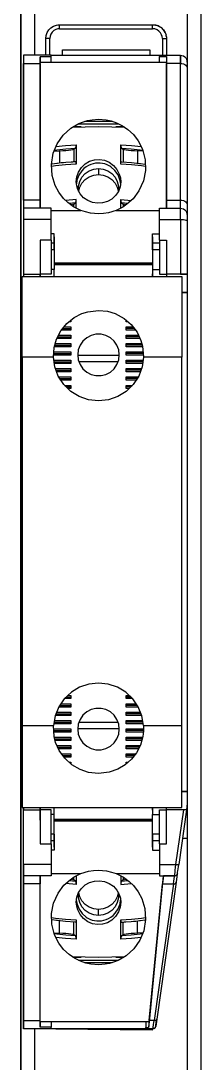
# Model space of a CAD drawing. Header units: millimetres. Extents: x 0 to 149, y 0 to 235.
# Drawn here: x 0 to 13, y 80.2 to 155.1 of the extents above; entities that cross this region are included whole.
import ezdxf

# ---------------------------------------------------------------- set-up
doc = ezdxf.new("R2010")
doc.units = ezdxf.units.MM

# ---------------------------------------------------------------- blocks, each defined once
blk = doc.blocks.new('CHINT_eff9f46a43ee547783ba41a7551f6a23_FACE_0')
at = {"color": 7, "linetype": 'CONTINUOUS', "true_color": 0x40d9ff}
for p, q in [((2.8, 154.562), (9.5, 154.562)), ((10.118, 154.636), (10.271, 154.485)), ((1.8, 152.65), (1.8, 153.85)), ((2.1, 152.65), (2.1, 153.862)), ((10.2, 153.862), (10.2, 152.65)), ((10.396, 154.294), (10.471, 154.089)), ((0.2, 152.612), (0.2, 136.75)), ((1.4, 152.534), (1.4, 152.15)), ((1.4, 152.15), (10.5, 152.15)), ((10.5, 152.565), (10.5, 152.15)), ((4.156, 147.724), (7.034, 147.724)), ((6.594, 147.898), (4.604, 147.898)), ((4.351, 147.5), (3.769, 147.5)), ((7.442, 147.5), (6.849, 147.5)), ((4, 146.206), (4, 144.828)), ((7.2, 144.828), (7.2, 146.206)), ((5.6, 144.496), (5.6, 144.08)), ((0.2, 142.236), (0.2, 136.75)), ((2.2, 141.499), (4.322, 141.499)), ((6.878, 141.499), (10, 141.499)), ((11.95, 141.367), (12, 141.137)), ((2.4, 139.591), (2.4, 138.65)), ((9.5, 138.65), (9.5, 139.591)), ((2.4, 139.15), (2.2, 139.15)), ((10, 139.15), (9.5, 139.15)), ((2.4, 138.65), (2.2, 138.65)), ((10, 138.65), (9.5, 138.65)), ((9.5, 137.7), (2.4, 137.7)), ((2.4, 137.65), (9.5, 137.65)), ((2.4, 137.6), (9.5, 137.6)), ((4.55, 137.6), (4.55, 137.65)), ((6.65, 137.6), (6.65, 137.65)), ((0.2, 136.9), (1.4, 136.9)), ((0.2, 136.9), (0.2, 136.75)), ((11.987, 135.6), (12, 135.6)), ((3.019, 133), (3.6, 133)), ((8.177, 133), (7.6, 133)), ((2.66, 132.4), (3.6, 132.4)), ((8.54, 132.4), (7.6, 132.4)), ((2.369, 131.2), (3.6, 131.2)), ((2.446, 131.8), (3.6, 131.8)), ((8.762, 131.8), (7.6, 131.8)), ((8.827, 131.2), (7.6, 131.2)), ((2.401, 130.6), (3.6, 130.6)), ((4.102, 131.082), (7.098, 131.082)), ((4.184, 130.634), (7.016, 130.634)), ((8.799, 130.6), (7.6, 130.6)), ((2.544, 130), (3.6, 130)), ((8.656, 130), (7.6, 130)), ((2.819, 129.4), (3.6, 129.4)), ((8.381, 129.4), (7.6, 129.4)), ((3.28, 128.8), (3.6, 128.8)), ((7.92, 128.8), (7.6, 128.8)), ((3.276, 106.5), (3.6, 106.5)), ((7.924, 106.5), (7.6, 106.5)), ((2.814, 105.9), (3.6, 105.9)), ((8.386, 105.9), (7.6, 105.9)), ((2.539, 105.3), (3.6, 105.3)), ((8.661, 105.3), (7.6, 105.3)), ((2.399, 104.7), (3.6, 104.7)), ((7.098, 104.218), (4.102, 104.218)), ((7.016, 104.666), (4.184, 104.666)), ((8.801, 104.7), (7.6, 104.7)), ((2.375, 104.1), (3.6, 104.1)), ((2.442, 103.5), (3.6, 103.5)), ((8.845, 104.1), (7.6, 104.1)), ((8.752, 103.5), (7.6, 103.5)), ((2.66, 102.9), (3.6, 102.9)), ((8.544, 102.9), (7.6, 102.9)), ((3.021, 102.3), (3.6, 102.3)), ((8.183, 102.3), (7.6, 102.3)), ((3.6, 101.7), (3.6, 101.7)), ((7.601, 101.7), (7.6, 101.7)), ((12, 99.7), (11.987, 99.7)), ((1.4, 98.55), (1.4, 98.4)), ((1.4, 98.55), (1.4, 95.95)), ((1.4, 97.65), (1.4, 98.55)), ((1.4, 98.4), (1.4, 95.95)), ((11.936, 98.4), (11.378, 94.471)), ((12, 98.85), (11.936, 98.4)), ((9.5, 97.7), (2.4, 97.7)), ((2.4, 97.65), (9.5, 97.65)), ((2.4, 97.6), (9.5, 97.6)), ((4.55, 97.7), (4.55, 97.65)), ((6.65, 97.7), (6.65, 97.65)), ((2.4, 96.65), (2.2, 96.65)), ((2.4, 96.15), (2.2, 96.15)), ((2.4, 96.65), (2.4, 95.709)), ((9.5, 95.709), (9.5, 96.65)), ((10, 96.65), (9.5, 96.65)), ((10, 96.15), (9.5, 96.15)), ((11.645, 96.35), (12, 96.35)), ((2.2, 93.801), (4.322, 93.801)), ((6.878, 93.801), (10, 93.801)), ((11.277, 93.761), (11.252, 93.582)), ((11.286, 93.822), (11.278, 93.761)), ((9.257, 83.236), (10.218, 93.064)), ((10.275, 93.65), (10.218, 93.064)), ((11.135, 93.656), (11.088, 93.65)), ((11.252, 93.582), (11.227, 93.403)), ((5.6, 90.804), (5.6, 91.22)), ((4, 90.472), (4, 89.094)), ((7.2, 89.094), (7.2, 90.472)), ((3.758, 87.8), (4.351, 87.8)), ((6.849, 87.8), (7.431, 87.8)), ((9.7, 87.765), (9.7, 87.804)), ((4.166, 87.576), (7.044, 87.576)), ((4.606, 87.402), (6.596, 87.402)), ((9.661, 87.402), (9.664, 87.402)), ((9.678, 87.576), (9.681, 87.576)), ((9.376, 84.45), (9.375, 84.45)), ((9.257, 83.236), (9.208, 82.735)), ((0.2, 82.65), (0.2, 82.688))]:
    blk.add_line(p, q, dxfattribs=at)
for points in [[(12, 168.65), (12, 66.65), (13, 66.65), (13, 160.65), (13, 168.65), (12, 168.65)], [(0, 165.4), (0, 69.9), (1, 69.9), (1, 82.642)], [(1, 152.65), (1, 165.4), (0, 165.4)], [(0, 72.65), (0, 162.65), (0, 162.65)], [(1.8, 153.85), (1.824, 154.067), (1.824, 154.069), (1.824, 154.07), (1.896, 154.277), (1.898, 154.281), (2.013, 154.468), (2.167, 154.624), (2.171, 154.627), (2.355, 154.746), (2.562, 154.821), (2.563, 154.822), (2.68, 154.843), (2.681, 154.843), (2.682, 154.843), (2.8, 154.85)], [(2.8, 154.562), (2.662, 154.548), (2.533, 154.509), (2.39, 154.428), (2.268, 154.316), (2.176, 154.178), (2.119, 154.026), (2.1, 153.862)], [(2.8, 154.85), (9.5, 154.85), (9.699, 154.828)], [(2.8, 154.562), (2.8, 154.626), (2.8, 154.688), (2.8, 154.742), (2.8, 154.788), (2.8, 154.822), (2.8, 154.843), (2.8, 154.85)], [(9.5, 154.562), (9.5, 154.626), (9.5, 154.688), (9.5, 154.742), (9.5, 154.788), (9.5, 154.822), (9.5, 154.843), (9.5, 154.85)], [(10.2, 153.862), (10.187, 154), (10.147, 154.129), (10.067, 154.272), (9.954, 154.394), (9.817, 154.486), (9.664, 154.542), (9.5, 154.562)], [(9.716, 154.826), (9.716, 154.826), (9.718, 154.826), (9.72, 154.826), (9.89, 154.767)], [(9.923, 154.755), (9.72, 154.825), (9.718, 154.826)], [(9.926, 154.755), (9.927, 154.754), (9.931, 154.752), (10.117, 154.637), (10.118, 154.636)], [(10.118, 154.636), (10.118, 154.636), (9.93, 154.753), (9.928, 154.754)], [(9.961, 154.733), (9.93, 154.753), (9.928, 154.754)], [(10.274, 154.484), (10.274, 154.483), (10.277, 154.479), (10.396, 154.295), (10.396, 154.295)], [(10.396, 154.295), (10.395, 154.295), (10.276, 154.481), (10.274, 154.482)], [(10.293, 154.454), (10.276, 154.481), (10.275, 154.482)], [(2.1, 153.862), (2.033, 153.861), (1.97, 153.861), (1.913, 153.859), (1.865, 153.857), (1.83, 153.855), (1.808, 153.853), (1.8, 153.85)], [(10.2, 153.862), (10.267, 153.861), (10.33, 153.861), (10.387, 153.859), (10.435, 153.857), (10.47, 153.855), (10.492, 153.853), (10.5, 153.85)], [(10.463, 154.109), (10.471, 154.088), (10.471, 154.088)], [(10.493, 153.968), (10.493, 153.969), (10.493, 153.969), (10.493, 153.97), (10.472, 154.087), (10.471, 154.088)], [(10.493, 153.969), (10.493, 153.969), (10.471, 154.087)], [(10.493, 153.969), (10.493, 153.97), (10.483, 154.023)], [(10.493, 153.967), (10.5, 153.85), (10.5, 152.65)], [(3, 152.65), (3, 153.05), (9.3, 153.05), (9.3, 152.65)], [(2.2, 152.65), (0.2, 152.65), (0.2, 152.612)], [(0.2, 152.612), (0.2, 152.498), (0.2, 152.313), (0.2, 152.064)], [(2.2, 152.15), (2.2, 152.534), (1.4, 152.534)], [(1.4, 152.15), (1.4, 152.414), (1.4, 152.534)], [(1.4, 152.064), (1.4, 152.257), (1.4, 152.414)], [(2.2, 152.65), (10, 152.65), (11.5, 152.65), (11.5, 152.612), (11.5, 152.064)], [(2.2, 152.534), (2.2, 152.598), (2.2, 152.637), (2.2, 152.65)], [(10, 152.65), (10, 152.641), (10, 152.612), (10, 152.565)], [(10, 152.15), (10, 152.565), (10.5, 152.565)], [(10.5, 152.565), (10.5, 152.445), (10.5, 152.15)], [(10.5, 152.445), (10.5, 152.277), (10.5, 152.064)], [(11.5, 152.65), (11.611, 152.637), (11.717, 152.6), (11.812, 152.541), (11.891, 152.462), (11.95, 152.367), (11.987, 152.261)], [(11.5, 152.064), (11.5, 152.313), (11.5, 152.498), (11.5, 152.612)], [(12, 152.15), (11.987, 152.261), (12, 152.122)], [(0.2, 142.236), (0.2, 152.064), (1.4, 152.064), (1.4, 142.236), (0.2, 142.236)], [(1.4, 142.236), (1.4, 141.987), (1.4, 141.802), (1.4, 141.688), (1.4, 141.65), (1.4, 152.064)], [(11.5, 152.064), (10.5, 152.064), (10.5, 142.236), (11.5, 142.236), (11.5, 152.064)], [(10.5, 142.236), (10.5, 141.987), (10.5, 141.802), (10.5, 141.688), (10.5, 141.65), (10.5, 152.064)], [(11.5, 152.064), (11.611, 152.055), (11.717, 152.029), (11.812, 151.987), (11.891, 151.931), (11.95, 151.864), (11.987, 151.789), (12, 151.711)], [(4.322, 141.499), (3.803, 141.76), (3.397, 142.061), (3.088, 142.358), (2.746, 142.801), (2.484, 143.289), (2.26, 144.012), (2.203, 144.804), (2.337, 145.605), (2.623, 146.292), (3.056, 146.906), (3.614, 147.41), (4.189, 147.743), (4.51, 147.871), (4.811, 147.957), (5.132, 148.017), (5.6, 148.05), (6.152, 148.005), (6.518, 147.924), (6.89, 147.795), (7.327, 147.579), (7.711, 147.315), (8.111, 146.943), (8.451, 146.503), (8.766, 145.89), (8.967, 145.12), (8.989, 144.371), (8.838, 143.613), (8.512, 142.895), (8.089, 142.334), (7.645, 141.936), (7.358, 141.736), (6.878, 141.499)], [(3.718, 147.47), (4.644, 147.514), (5.6, 147.529), (6.556, 147.514), (7.482, 147.47), (7.486, 147.47)], [(2.536, 146.083), (3.221, 146.153), (4, 146.206)], [(3.937, 145.97), (3.943, 145.974), (3.949, 145.981), (3.959, 145.996), (3.968, 146.016), (3.977, 146.039), (3.984, 146.065), (3.99, 146.094), (3.995, 146.126), (3.999, 146.165), (4, 146.206)], [(7.2, 146.206), (7.2, 146.188), (7.201, 146.171), (7.203, 146.141), (7.207, 146.113), (7.212, 146.085), (7.218, 146.057), (7.225, 146.032), (7.235, 146.008), (7.245, 145.988), (7.263, 145.97)], [(7.2, 146.206), (7.979, 146.153), (8.667, 146.083)], [(2.405, 145.768), (2.792, 145.764), (2.792, 144.894)], [(2.43, 145.829), (2.606, 145.853), (3.247, 145.92), (3.937, 145.97)], [(3.814, 145.892), (3.73, 145.855), (3.601, 145.823), (3.433, 145.796), (3.236, 145.777), (3.018, 145.766), (2.792, 145.764)], [(3.937, 145.97), (3.814, 145.892), (3.814, 144.981)], [(7.263, 145.97), (7.386, 145.892), (7.386, 144.979)], [(7.263, 145.97), (7.953, 145.92), (8.594, 145.853), (8.782, 145.827)], [(8.408, 145.764), (8.182, 145.766), (7.965, 145.777), (7.767, 145.796), (7.599, 145.823), (7.47, 145.855), (7.386, 145.892)], [(8.798, 145.768), (8.408, 145.764), (8.408, 144.893)], [(4, 144.828), (4, 144.846), (3.999, 144.863), (3.997, 144.889), (3.993, 144.913), (3.988, 144.935), (3.982, 144.954), (3.975, 144.97), (3.965, 144.982), (3.955, 144.988), (3.95, 144.989), (3.768, 144.978), (3.717, 144.974), (3.639, 144.969), (3.257, 144.94), (3.25, 144.939), (3.244, 144.938), (3.241, 144.938), (3.084, 144.924), (3.054, 144.921), (2.998, 144.916), (2.912, 144.907), (2.643, 144.877), (2.585, 144.871), (2.253, 144.827), (2.206, 144.82)], [(4, 144.828), (3.221, 144.774), (2.499, 144.701), (2.214, 144.661)], [(4.026, 143.265), (4, 143.548), (4.041, 143.907), (4.165, 144.252), (4.368, 144.57), (4.64, 144.835), (4.962, 145.028), (5.314, 145.138), (5.677, 145.163), (6.037, 145.102), (6.378, 144.957), (6.681, 144.732), (6.926, 144.441), (7.097, 144.108), (7.174, 143.833), (7.2, 143.548), (7.159, 143.192), (7.035, 142.86), (6.832, 142.559), (6.56, 142.314), (6.238, 142.138), (5.886, 142.038), (5.523, 142.015), (5.163, 142.07), (4.822, 142.203), (4.519, 142.409), (4.274, 142.68), (4.103, 142.997), (4.026, 143.265)], [(7.189, 143.455), (7.187, 143.494), (7.146, 143.697), (7.005, 144.049), (6.785, 144.366), (6.491, 144.625), (6.409, 144.674), (6.234, 144.767), (6.051, 144.836), (5.715, 144.9), (5.376, 144.888), (5.043, 144.799), (4.871, 144.721), (4.722, 144.634), (4.546, 144.497), (4.394, 144.341), (4.178, 144.017), (4.044, 143.659), (4.013, 143.4)], [(7.2, 144.828), (7.201, 144.867), (7.205, 144.902), (7.21, 144.928), (7.216, 144.948), (7.223, 144.966), (7.232, 144.979), (7.241, 144.987), (7.25, 144.989), (7.274, 144.987), (7.97, 144.937), (8.551, 144.878), (8.618, 144.87), (8.944, 144.827), (8.976, 144.823)], [(8.98, 144.661), (8.701, 144.701), (7.979, 144.774), (7.2, 144.828)], [(4.163, 142.885), (4.161, 142.896), (4.15, 143.068), (4.161, 143.24), (4.244, 143.575), (4.407, 143.88), (4.638, 144.137), (4.926, 144.333), (5.253, 144.455), (5.6, 144.496)], [(4.172, 142.869), (4.244, 143.158), (4.407, 143.463), (4.638, 143.72), (4.926, 143.916), (5.253, 144.038), (5.6, 144.08)], [(5.6, 144.496), (5.947, 144.455), (6.274, 144.333), (6.562, 144.137), (6.793, 143.88), (6.956, 143.575), (7.039, 143.24), (7.05, 143.068), (7.039, 142.896), (7.028, 142.849)], [(5.6, 144.08), (5.947, 144.038), (6.274, 143.916), (6.562, 143.72), (6.793, 143.463), (6.956, 143.158), (7.03, 142.86)], [(0.2, 142.236), (0.2, 141.987), (0.2, 141.802), (0.2, 141.688), (0.2, 141.65)], [(4, 141.661), (4, 142.267), (3.237, 142.215)], [(3.814, 141.755), (3.814, 141.952), (3.937, 142.03), (3.483, 141.997)], [(3.814, 141.952), (3.73, 141.916), (3.628, 141.89)], [(3.937, 142.03), (3.943, 142.035), (3.949, 142.042), (3.959, 142.057), (3.968, 142.076), (3.977, 142.1), (3.984, 142.126), (3.99, 142.154), (3.995, 142.186), (3.999, 142.226), (4, 142.267)], [(7.2, 141.658), (7.2, 142.267), (7.957, 142.215)], [(7.2, 142.267), (7.2, 142.249), (7.201, 142.231), (7.203, 142.202), (7.207, 142.173), (7.212, 142.145), (7.218, 142.118), (7.225, 142.093), (7.235, 142.069), (7.245, 142.049), (7.263, 142.03)], [(7.714, 141.998), (7.263, 142.03), (7.386, 141.952), (7.386, 141.756)], [(7.578, 141.889), (7.47, 141.916), (7.386, 141.952)], [(11.5, 141.65), (11.5, 141.688), (11.5, 141.802), (11.5, 141.987), (11.5, 142.236)], [(11.5, 142.236), (11.611, 142.227), (11.717, 142.201), (11.812, 142.159), (11.891, 142.103), (11.95, 142.036), (11.987, 141.961), (12, 141.882)], [(2.2, 140.839), (2.2, 141.058), (2.2, 141.255), (2.2, 141.421), (2.2, 141.546), (2.2, 141.624), (2.2, 141.65), (0.2, 141.65)], [(0.2, 141.65), (0.2, 141.624), (0.2, 141.546), (0.2, 141.421), (0.2, 141.255), (0.2, 141.058), (0.2, 140.839)], [(6.878, 141.499), (6.323, 141.327), (5.966, 141.269), (5.6, 141.25), (5.019, 141.299), (4.666, 141.38), (4.322, 141.499)], [(10, 140.839), (10, 141.058), (10, 141.255), (10, 141.421), (10, 141.546), (10, 141.624), (10, 141.65), (11.5, 141.65)], [(11.5, 141.65), (11.611, 141.637), (11.717, 141.6), (11.812, 141.541), (11.891, 141.462), (11.95, 141.367)], [(11.5, 140.839), (11.5, 141.058), (11.5, 141.255), (11.5, 141.421), (11.5, 141.546), (11.5, 141.624), (11.5, 141.65)], [(11.95, 141.367), (11.987, 141.261), (12, 141.198)], [(2.2, 139.35), (2.2, 140.839), (0.2, 140.839), (0.2, 136.9)], [(10, 139.35), (10, 140.839), (11.5, 140.839), (11.5, 136.9)], [(11.5, 140.839), (11.611, 140.836), (11.717, 140.829), (11.812, 140.818), (11.891, 140.803), (11.95, 140.785), (11.987, 140.765), (12, 140.744)], [(2.4, 139.591), (2.4, 139.808), (2.2, 139.808)], [(2.4, 139.15), (2.4, 139.18), (2.4, 139.267), (2.4, 139.407), (2.4, 139.591)], [(9.5, 139.591), (9.5, 139.808), (10, 139.808)], [(9.5, 139.591), (9.5, 139.407), (9.5, 139.267), (9.5, 139.18), (9.5, 139.15)], [(2.2, 139.35), (1.4, 139.35), (1.4, 136.9)], [(2.2, 139.35), (2.2, 136.9), (1.4, 136.9)], [(2.4, 138.65), (2.4, 138.819), (2.4, 138.959), (2.4, 139.064), (2.4, 139.128), (2.4, 139.15)], [(9.5, 139.15), (9.5, 139.128), (9.5, 139.064), (9.5, 138.959), (9.5, 138.819), (9.5, 138.65)], [(10, 139.35), (10, 136.9), (10.5, 136.9)], [(10, 139.35), (10.5, 139.35), (10.5, 136.9)], [(2.4, 138.65), (2.4, 137.25), (2.2, 137.25)], [(9.5, 138.65), (9.5, 137.25), (10, 137.25)], [(1.4, 137.65), (1.4, 136.75), (1.4, 136.9)], [(2.4, 136.75), (2.4, 136.772), (2.4, 136.836), (2.4, 136.941), (2.4, 137.081), (2.4, 137.25)], [(9.5, 137.25), (9.5, 137.081), (9.5, 136.941)], [(0.1, 130.952), (0.1, 136.75), (11.6, 136.75), (11.6, 130.952)], [(9.5, 136.941), (9.5, 136.75), (9.5, 136.772), (9.5, 136.836), (9.5, 136.941)], [(11.5, 136.9), (10.5, 136.9), (10.5, 136.75)], [(12, 136.9), (11.984, 136.9), (11.5, 136.9)], [(11.5, 136.9), (11.57, 136.9), (11.633, 136.9), (11.732, 136.9), (11.819, 136.9), (11.899, 136.9), (11.947, 136.9), (11.984, 136.9)], [(11.987, 135.6), (11.95, 135.6), (11.891, 135.6), (11.812, 135.6), (11.717, 135.6), (11.611, 135.6), (11.6, 135.6), (11.987, 135.6)], [(2.351, 130.952), (2.401, 131.645), (2.569, 132.225), (2.891, 132.845), (3.318, 133.364), (3.848, 133.786), (4.408, 134.075), (4.829, 134.211), (5.6, 134.3), (6.257, 134.237), (6.806, 134.07), (7.441, 133.727), (7.965, 133.279), (8.382, 132.729), (8.659, 132.151), (8.782, 131.731), (8.849, 130.952)], [(3.6, 133.589), (3.6, 133.485), (3.469, 133.485)], [(7.725, 133.485), (7.6, 133.485), (7.6, 133.591)], [(3.114, 133.115), (3.6, 133.115), (3.6, 132.885), (2.924, 132.885)], [(8.264, 132.885), (7.6, 132.885), (7.6, 133.115), (8.089, 133.115)], [(2.48, 131.915), (3.6, 131.915), (3.6, 131.685), (2.413, 131.685)], [(2.72, 132.515), (3.6, 132.515), (3.6, 132.285), (2.6, 132.285)], [(4.144, 131.459), (4.1, 131.1), (4.144, 130.741), (4.272, 130.403), (4.477, 130.105), (4.748, 129.866), (5.068, 129.697), (5.419, 129.611), (5.781, 129.611), (6.132, 129.697), (6.452, 129.866), (6.723, 130.105), (6.928, 130.403), (7.056, 130.741), (7.1, 131.1), (7.056, 131.459), (6.928, 131.797), (6.723, 132.095), (6.452, 132.334), (6.132, 132.503), (5.781, 132.589), (5.419, 132.589), (5.068, 132.503), (4.748, 132.334), (4.477, 132.095), (4.272, 131.797), (4.144, 131.459)], [(8.595, 132.285), (7.6, 132.285), (7.6, 132.515), (8.484, 132.515)], [(8.786, 131.685), (7.6, 131.685), (7.6, 131.915), (8.728, 131.915)], [(2.378, 131.315), (3.6, 131.315), (3.6, 131.085), (2.361, 131.085)], [(8.837, 131.085), (7.6, 131.085), (7.6, 131.315), (8.817, 131.315)], [(2.351, 130.952), (0.1, 130.952), (0.1, 104.452), (2.356, 104.452)], [(8.849, 130.952), (8.749, 130.245), (8.497, 129.577), (8.106, 128.98), (7.593, 128.483), (6.985, 128.11), (6.31, 127.878), (5.6, 127.8), (4.89, 127.878), (4.215, 128.11), (3.607, 128.483), (3.094, 128.98), (2.703, 129.577), (2.451, 130.245), (2.351, 130.952)], [(2.385, 130.715), (3.6, 130.715), (3.6, 130.485), (2.417, 130.485)], [(8.783, 130.485), (7.6, 130.485), (7.6, 130.715), (8.815, 130.715)], [(8.844, 104.452), (11.6, 104.452), (11.6, 130.952), (8.849, 130.952)], [(2.5, 130.115), (3.6, 130.115), (3.6, 129.885), (2.587, 129.885)], [(8.613, 129.885), (7.6, 129.885), (7.6, 130.115), (8.7, 130.115)], [(2.743, 129.515), (3.6, 129.515), (3.6, 129.285), (2.895, 129.285)], [(3.161, 128.915), (3.6, 128.915), (3.6, 128.685), (3.399, 128.685)], [(8.305, 129.285), (7.6, 129.285), (7.6, 129.515), (8.457, 129.515)], [(7.801, 128.685), (7.6, 128.685), (7.6, 128.915), (8.039, 128.915)], [(8.844, 104.452), (8.725, 105.141), (8.463, 105.789), (8.067, 106.365), (7.558, 106.844), (6.958, 107.203), (6.295, 107.425), (5.6, 107.5), (4.905, 107.425), (4.242, 107.203), (3.642, 106.844), (3.133, 106.365), (2.737, 105.789), (2.475, 105.141), (2.356, 104.452)], [(3.399, 106.615), (3.6, 106.615), (3.6, 106.385), (3.153, 106.385)], [(8.047, 106.385), (7.6, 106.385), (7.6, 106.615), (7.801, 106.615)], [(2.893, 106.015), (3.6, 106.015), (3.6, 105.785), (2.736, 105.785)], [(7.056, 103.841), (7.1, 104.2), (7.056, 104.559), (6.928, 104.897), (6.723, 105.195), (6.452, 105.434), (6.132, 105.603), (5.781, 105.689), (5.419, 105.689), (5.068, 105.603), (4.748, 105.434), (4.477, 105.195), (4.272, 104.897), (4.144, 104.559), (4.1, 104.2), (4.144, 103.841), (4.272, 103.503), (4.477, 103.205), (4.748, 102.966), (5.068, 102.797), (5.419, 102.711), (5.781, 102.711), (6.132, 102.797), (6.452, 102.966), (6.723, 103.205), (6.928, 103.503), (7.056, 103.841)], [(8.464, 105.785), (7.6, 105.785), (7.6, 106.015), (8.307, 106.015)], [(2.586, 105.415), (3.6, 105.415), (3.6, 105.185), (2.492, 105.185)], [(8.708, 105.185), (7.6, 105.185), (7.6, 105.415), (8.614, 105.415)], [(0.1, 104.452), (0.1, 98.55), (11.6, 98.55), (11.6, 104.452)], [(8.844, 104.452), (8.845, 104.038), (8.801, 103.665), (8.614, 103.035), (8.333, 102.492), (7.969, 102.025), (7.524, 101.632), (6.997, 101.316), (6.373, 101.089), (5.6, 101), (4.873, 101.078), (4.279, 101.28), (3.668, 101.638), (3.165, 102.097), (2.77, 102.655), (2.51, 103.236), (2.398, 103.67), (2.356, 104.452)], [(2.369, 104.215), (3.6, 104.215), (3.6, 103.985), (2.381, 103.985)], [(2.419, 104.815), (3.6, 104.815), (3.6, 104.585), (2.379, 104.585)], [(8.821, 104.585), (7.6, 104.585), (7.6, 104.815), (8.781, 104.815)], [(8.839, 103.985), (7.6, 103.985), (7.6, 104.215), (8.845, 104.215)], [(2.412, 103.615), (3.6, 103.615), (3.6, 103.385), (2.472, 103.385)], [(8.718, 103.385), (7.6, 103.385), (7.6, 103.615), (8.787, 103.615)], [(2.609, 103.015), (3.6, 103.015), (3.6, 102.785), (2.712, 102.785)], [(8.484, 102.785), (7.6, 102.785), (7.6, 103.015), (8.604, 103.015)], [(2.939, 102.415), (3.6, 102.415), (3.6, 102.185), (3.103, 102.185)], [(8.093, 102.185), (7.6, 102.185), (7.6, 102.415), (8.273, 102.415)], [(3.473, 101.815), (3.6, 101.815), (3.6, 101.7)], [(7.6, 101.699), (7.6, 101.815), (7.732, 101.815)], [(11.987, 99.7), (11.95, 99.7), (11.891, 99.7), (11.812, 99.7), (11.717, 99.7), (11.611, 99.7), (11.6, 99.7), (11.987, 99.7)], [(0.2, 82.688), (0.2, 98.55), (0.2, 98.4)], [(1.4, 95.95), (2.2, 95.95), (2.2, 94.461), (0.2, 94.461), (0.2, 98.4), (1.4, 98.4)], [(2.2, 95.95), (2.2, 98.4), (1.4, 98.4)], [(2.4, 98.05), (2.4, 98.219), (2.4, 98.359), (2.4, 98.464), (2.4, 98.528), (2.4, 98.55)], [(9.5, 98.359), (9.5, 98.55), (9.5, 98.528), (9.5, 98.464), (9.5, 98.359)], [(9.5, 98.359), (9.5, 98.219), (9.5, 98.05)], [(10, 95.95), (10, 94.461), (11.18, 94.461), (11.739, 98.4)], [(10, 95.95), (10.5, 95.95), (10.5, 98.4)], [(10, 95.95), (10, 98.4), (10.5, 98.4)], [(11.739, 98.4), (10.5, 98.4), (10.5, 98.55)], [(11.936, 98.4), (11.933, 98.4), (11.739, 98.4)], [(11.933, 98.4), (11.925, 98.4), (11.913, 98.4), (11.896, 98.4), (11.874, 98.4), (11.845, 98.4), (11.8, 98.4), (11.739, 98.4)], [(2.4, 96.65), (2.4, 98.05), (2.2, 98.05)], [(9.5, 96.65), (9.5, 98.05), (10, 98.05)], [(2.4, 96.15), (2.4, 96.172), (2.4, 96.236), (2.4, 96.341), (2.4, 96.481), (2.4, 96.65)], [(2.4, 95.709), (2.4, 95.893), (2.4, 96.033), (2.4, 96.12), (2.4, 96.15)], [(9.5, 96.65), (9.5, 96.481), (9.5, 96.341), (9.5, 96.236), (9.5, 96.172), (9.5, 96.15)], [(9.5, 96.15), (9.5, 96.12), (9.5, 96.033), (9.5, 95.893), (9.5, 95.709)], [(2.4, 95.709), (2.4, 95.492), (2.2, 95.492)], [(9.5, 95.709), (9.5, 95.492), (10, 95.492)], [(2.2, 94.461), (2.2, 94.242), (2.2, 94.045), (2.2, 93.879), (2.2, 93.754), (2.2, 93.676), (2.2, 93.65), (0.2, 93.65)], [(0.2, 94.461), (0.2, 94.242), (0.2, 94.045), (0.2, 93.879), (0.2, 93.754), (0.2, 93.676), (0.2, 93.65)], [(10, 94.461), (10, 94.242), (10, 94.045), (10, 93.879), (10, 93.754), (10, 93.676), (10, 93.65), (11.088, 93.65)], [(11.088, 93.65), (11.089, 93.659), (11.092, 93.686), (11.102, 93.769), (11.116, 93.894), (11.134, 94.057), (11.156, 94.249), (11.18, 94.461)], [(11.18, 94.461), (11.224, 94.456), (11.265, 94.453), (11.302, 94.453), (11.333, 94.454), (11.357, 94.458), (11.372, 94.464), (11.378, 94.471)], [(11.286, 93.822), (11.289, 93.842), (11.298, 93.904), (11.312, 94.004), (11.331, 94.138), (11.353, 94.295), (11.378, 94.471)], [(6.878, 93.801), (7.397, 93.54), (7.803, 93.239), (8.112, 92.942), (8.454, 92.499), (8.716, 92.011), (8.94, 91.288), (8.997, 90.496), (8.863, 89.695), (8.577, 89.008), (8.144, 88.394), (7.586, 87.89), (7.011, 87.557), (6.69, 87.429), (6.389, 87.343), (6.068, 87.283), (5.6, 87.25), (5.048, 87.295), (4.682, 87.376), (4.31, 87.505), (3.873, 87.721), (3.489, 87.985), (3.089, 88.357), (2.749, 88.797), (2.434, 89.41), (2.233, 90.18), (2.212, 90.929), (2.362, 91.687), (2.688, 92.405), (3.111, 92.966), (3.555, 93.364), (3.843, 93.564), (4.322, 93.801)], [(4.322, 93.801), (4.877, 93.973), (5.234, 94.031), (5.6, 94.05), (6.181, 94.001), (6.534, 93.92), (6.878, 93.801)], [(11.088, 93.65), (11.135, 93.656), (11.18, 93.672), (11.219, 93.699), (11.251, 93.734), (11.274, 93.776), (11.286, 93.822)], [(0.2, 93.65), (0.2, 93.612), (0.2, 93.498), (0.2, 93.313), (0.2, 93.064)], [(0.2, 93.064), (0.2, 83.236), (1.4, 83.236), (1.4, 93.064), (0.2, 93.064)], [(10.267, 93.65), (9.249, 83.15), (1.4, 83.15)], [(1.4, 83.236), (1.4, 93.65), (1.4, 93.612), (1.4, 93.498), (1.4, 93.313), (1.4, 93.064)], [(4, 93.642), (4, 93.033), (3.243, 93.085)], [(3.486, 93.302), (3.937, 93.27), (3.814, 93.348), (3.814, 93.544)], [(3.622, 93.411), (3.73, 93.384), (3.814, 93.348)], [(4, 93.033), (4, 93.051), (3.999, 93.069), (3.997, 93.098), (3.993, 93.127), (3.988, 93.155), (3.982, 93.182), (3.975, 93.207), (3.965, 93.231), (3.955, 93.251), (3.937, 93.27)], [(7.174, 92.035), (7.2, 91.752), (7.159, 91.393), (7.035, 91.048), (6.832, 90.73), (6.56, 90.465), (6.238, 90.272), (5.886, 90.162), (5.523, 90.137), (5.163, 90.198), (4.822, 90.343), (4.519, 90.568), (4.274, 90.859), (4.103, 91.192), (4.026, 91.467), (4, 91.752), (4.041, 92.108), (4.165, 92.44), (4.368, 92.741), (4.64, 92.986), (4.962, 93.162), (5.314, 93.262), (5.677, 93.285), (6.037, 93.23), (6.378, 93.097), (6.681, 92.891), (6.926, 92.62), (7.097, 92.303), (7.174, 92.035)], [(7.2, 93.639), (7.2, 93.033), (7.963, 93.085)], [(7.263, 93.27), (7.257, 93.265), (7.251, 93.258), (7.241, 93.243), (7.232, 93.224), (7.223, 93.2), (7.216, 93.174), (7.21, 93.146), (7.205, 93.114), (7.201, 93.074), (7.2, 93.033)], [(7.386, 93.545), (7.386, 93.348), (7.263, 93.27), (7.717, 93.303)], [(7.386, 93.348), (7.47, 93.384), (7.572, 93.41)], [(10.218, 93.064), (10.997, 93.064), (9.601, 83.236), (9.257, 83.236)], [(11.226, 93.401), (11.195, 93.178), (9.799, 83.349), (9.728, 82.844), (9.724, 82.822)], [(11.088, 93.65), (10.275, 93.65), (10.273, 93.627), (10.266, 93.556), (10.247, 93.363), (10.218, 93.064)], [(10.997, 93.064), (11.029, 93.269), (11.054, 93.433), (11.08, 93.595), (11.088, 93.65)], [(10.997, 93.064), (11.045, 93.065), (11.09, 93.074), (11.13, 93.091), (11.162, 93.115), (11.184, 93.145), (11.195, 93.178)], [(5.6, 90.804), (5.253, 90.845), (4.926, 90.967), (4.638, 91.163), (4.407, 91.42), (4.244, 91.725), (4.161, 92.06), (4.15, 92.232), (4.161, 92.404), (4.172, 92.451)], [(5.6, 91.22), (5.253, 91.262), (4.926, 91.384), (4.638, 91.58), (4.407, 91.837), (4.244, 92.142), (4.17, 92.44)], [(7.028, 92.431), (6.956, 92.142), (6.793, 91.837), (6.562, 91.58), (6.274, 91.384), (5.947, 91.262), (5.6, 91.22)], [(7.037, 92.415), (7.039, 92.404), (7.05, 92.232), (7.039, 92.06), (6.956, 91.725), (6.793, 91.42), (6.562, 91.163), (6.274, 90.967), (5.947, 90.845), (5.6, 90.804)], [(4.011, 91.845), (4.013, 91.806), (4.054, 91.603), (4.195, 91.251), (4.415, 90.934), (4.709, 90.675), (4.791, 90.626), (4.966, 90.533), (5.149, 90.464), (5.485, 90.4), (5.824, 90.412), (6.157, 90.501), (6.329, 90.579), (6.478, 90.666), (6.654, 90.803), (6.806, 90.959), (7.022, 91.283), (7.156, 91.641), (7.187, 91.9)], [(2.22, 90.639), (2.499, 90.599), (3.221, 90.526), (4, 90.472)], [(4, 90.472), (3.999, 90.433), (3.995, 90.398), (3.99, 90.372), (3.984, 90.352), (3.977, 90.334), (3.968, 90.321), (3.959, 90.313), (3.95, 90.311), (3.926, 90.313), (3.23, 90.363), (2.649, 90.422), (2.582, 90.43), (2.256, 90.473), (2.224, 90.477)], [(2.402, 89.532), (2.792, 89.536), (2.792, 90.407)], [(3.937, 89.33), (3.814, 89.408), (3.814, 90.321)], [(7.2, 90.472), (7.979, 90.526), (8.701, 90.599), (8.986, 90.639)], [(7.2, 90.472), (7.2, 90.454), (7.201, 90.437), (7.203, 90.411), (7.207, 90.387), (7.212, 90.365), (7.218, 90.346), (7.225, 90.33), (7.235, 90.318), (7.245, 90.312), (7.25, 90.311), (7.432, 90.322), (7.483, 90.326), (7.561, 90.331), (7.943, 90.36), (7.95, 90.361), (7.956, 90.362), (7.959, 90.362), (8.116, 90.376), (8.146, 90.379), (8.202, 90.384), (8.288, 90.393), (8.557, 90.423), (8.615, 90.429), (8.947, 90.473), (8.994, 90.48)], [(7.263, 89.33), (7.386, 89.408), (7.386, 90.319)], [(8.795, 89.532), (8.408, 89.536), (8.408, 90.406)], [(3.937, 89.33), (3.247, 89.38), (2.606, 89.447), (2.418, 89.473)], [(4, 89.094), (3.221, 89.147), (2.533, 89.217)], [(2.792, 89.536), (3.018, 89.534), (3.236, 89.523), (3.433, 89.504), (3.601, 89.477), (3.73, 89.445), (3.814, 89.408)], [(4, 89.094), (4, 89.112), (3.999, 89.129), (3.997, 89.159), (3.993, 89.187), (3.988, 89.215), (3.982, 89.243), (3.975, 89.268), (3.965, 89.292), (3.955, 89.312), (3.937, 89.33)], [(7.263, 89.33), (7.257, 89.326), (7.251, 89.319), (7.241, 89.304), (7.232, 89.284), (7.223, 89.261), (7.216, 89.235), (7.21, 89.206), (7.205, 89.174), (7.201, 89.135), (7.2, 89.094)], [(8.664, 89.217), (7.979, 89.147), (7.2, 89.094)], [(8.77, 89.471), (8.594, 89.447), (7.953, 89.38), (7.263, 89.33)], [(7.386, 89.408), (7.47, 89.445), (7.599, 89.477), (7.767, 89.504), (7.965, 89.523), (8.182, 89.534), (8.408, 89.536)], [(7.482, 87.83), (6.556, 87.786), (5.6, 87.771), (4.644, 87.786), (3.718, 87.83), (3.714, 87.83)], [(0.2, 83.236), (0.2, 82.987), (0.2, 82.802), (0.2, 82.688)], [(1.4, 82.886), (1.4, 83.043), (1.4, 83.236)], [(9.257, 83.236), (9.22, 82.855), (9.208, 82.735)], [(9.257, 83.236), (9.236, 83.022), (9.22, 82.855)], [(9.526, 82.65), (9.53, 82.675), (9.539, 82.748), (9.564, 82.944), (9.601, 83.236)], [(9.601, 83.236), (9.65, 83.237), (9.695, 83.246), (9.735, 83.263), (9.767, 83.287), (9.789, 83.316), (9.799, 83.349)], [(9.728, 82.844), (9.737, 82.91), (9.762, 83.086), (9.799, 83.349)], [(9.477, 82.65), (9.477, 82.558), (0.2, 82.65)], [(9.526, 82.65), (9, 82.65), (2.2, 82.65), (0.2, 82.65)], [(2.2, 83.15), (2.2, 82.766), (1.4, 82.766)], [(1.4, 82.766), (1.4, 82.886), (1.4, 83.15), (1.4, 82.766)], [(2.2, 82.65), (2.2, 82.663), (2.2, 82.702), (2.2, 82.766)], [(9, 83.15), (9, 82.735), (9.208, 82.735)], [(9, 82.65), (9, 82.659), (9, 82.688), (9, 82.735)], [(9.487, 82.65), (9.488, 82.65), (9.477, 82.558)], [(9.51, 82.65), (9.51, 82.648), (9.526, 82.65)], [(9.526, 82.65), (9.574, 82.656), (9.618, 82.672), (9.658, 82.699), (9.689, 82.734), (9.712, 82.776), (9.724, 82.822)], [(9.614, 82.671), (9.604, 82.665), (9.571, 82.655), (9.531, 82.651)], [(9.647, 82.692), (9.632, 82.68), (9.623, 82.676)], [(9.687, 82.731), (9.683, 82.726), (9.662, 82.703), (9.66, 82.702)], [(9.711, 82.774), (9.701, 82.752), (9.692, 82.739)], [(9.724, 82.822), (9.72, 82.8), (9.714, 82.78), (9.712, 82.777)]]:
    blk.add_lwpolyline(points, dxfattribs=at)
blk = doc.blocks.new('CHINT_eff9f46a43ee547783ba41a7551f6a23')
at = {"true_color": 0x40d9ff}
blk.add_blockref('CHINT_eff9f46a43ee547783ba41a7551f6a23_FACE_0', (0, 0), dxfattribs=at)

msp = doc.modelspace()

# ---------------------------------------------------------------- block references
at = {"true_color": 0x40d9ff}
msp.add_blockref('CHINT_eff9f46a43ee547783ba41a7551f6a23', (0, 0), dxfattribs=at)

doc.saveas('drawing.dxf')
